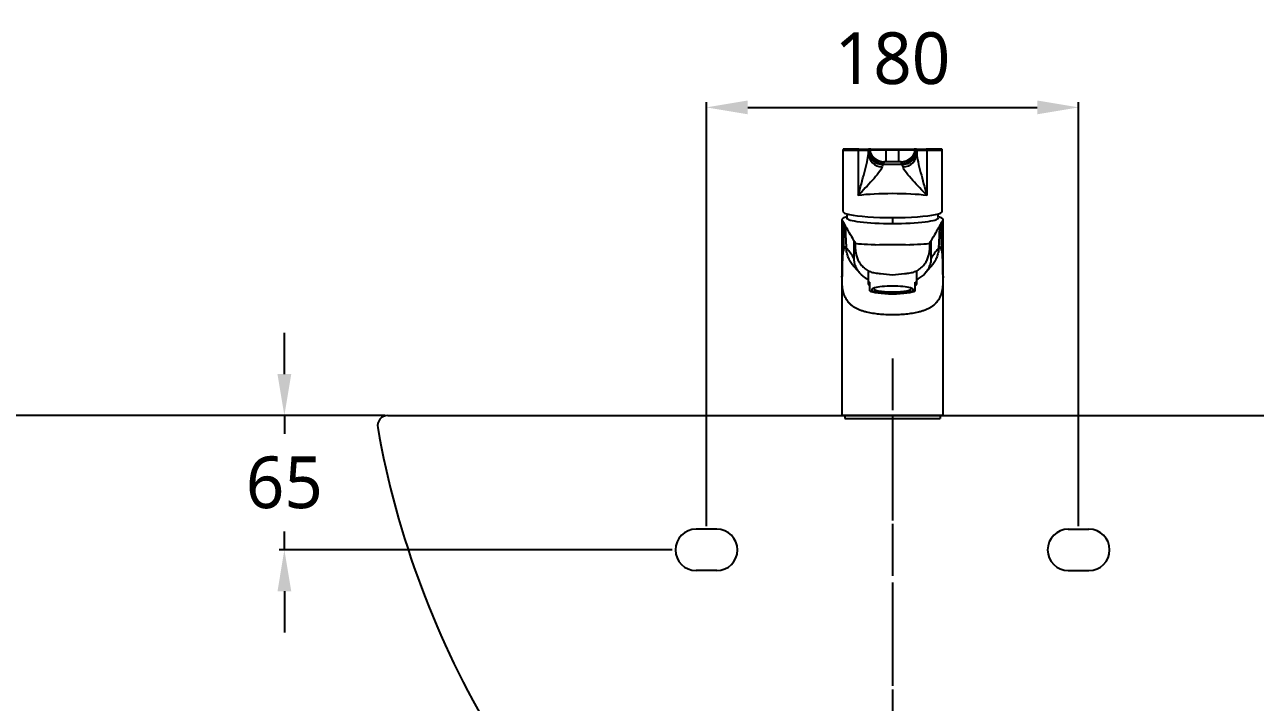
# Model space of a CAD drawing. Extents: x 3549 to 6649, y -51 to 2049.
# Drawn here: x 4104 to 4700, y 696 to 1024 of the extents above; entities that cross this region are included whole.
import ezdxf

# ---------------------------------------------------------------- set-up
doc = ezdxf.new("R2010")
doc.units = 0
doc.header["$LTSCALE"] = 20
doc.header["$MEASUREMENT"] = 0
doc.linetypes.add('CENTER', pattern=[2, 1.25, -0.25, 0.25, -0.25])
doc.linetypes.add('HIDDEN', pattern=[0.375, 0.25, -0.125])
doc.layers.get('0').update_dxf_attribs({"linetype": 'CONTINUOUS'})
doc.layers.get('DEFPOINTS').update_dxf_attribs({"linetype": 'CONTINUOUS'})
for name, color, linetype in [('1', 7, 'CONTINUOUS'), ('5', 5, 'CONTINUOUS'), ('7', 7, 'CONTINUOUS'), ('CENTER', 2, 'CENTER')]:
    doc.layers.add(name, color=color, linetype=linetype)
doc.styles.get("Standard").update_dxf_attribs({"font": ''})
doc.styles.get('Standard').set_extended_font_data('NanumGothic')
doc.dimstyles.get("Standard").update_dxf_attribs({"dimtxt": 20, "dimasz": 20, "dimexe": 2.5, "dimexo": 1.5, "dimgap": 10, "dimtad": 1, "dimdec": 0, "dimzin": 0, "dimdsep": 46, "dimtxsty": 'Standard', "dimcen": 0, "dimclrd": 3, "dimclre": 3, "dimclrt": 2, "dimadec": 0, "dimazin": 0, "dimtfac": 1, "dimtdec": 0, "dimtmove": 0, "dimatfit": 3, "dimfxl": 1, "dimtolj": 1, "dimtzin": 0, "dimarcsym": 0})
doc.dimstyles.new('Standard$0', dxfattribs={"dimtxt": 0.18, "dimasz": 0.18, "dimexe": 0.18, "dimexo": 0.0625, "dimgap": 0.09, "dimtad": 0, "dimtih": 1, "dimtoh": 1, "dimdec": 4, "dimzin": 0, "dimdsep": 46, "dimtxsty": 'Standard', "dimcen": 0.09, "dimadec": 0, "dimazin": 0, "dimtfac": 1, "dimtdec": 4, "dimtofl": 0, "dimtmove": 0, "dimatfit": 3, "dimfxl": 1, "dimtolj": 1, "dimtzin": 0, "dimarcsym": 0})

# ---------------------------------------------------------------- blocks, each defined once
blk = doc.blocks.new('*D23')
at = {"color": 3, "lineweight": -2, "transparency": 16777216}
for p, q in [((4872.16, 834.56), (4933.64, 834.56)), ((4931.14, 814.56), (4931.14, 671.6)), ((4931.14, 528.63), (4931.14, 624.35)), ((4525.65, 508.63), (4933.64, 508.63))]:
    blk.add_line(p, q, dxfattribs=at)
at = {"color": 3, "transparency": 16777216}
for points in [[(4927.8, 814.56), (4934.47, 814.56), (4931.14, 834.56)], [(4927.8, 528.63), (4934.47, 528.63), (4931.14, 508.63)]]:
    blk.add_solid(points, dxfattribs=at)
at = {"layer": 'DEFPOINTS', "color": 0, "transparency": 16777216}
for p in [(4870.66, 834.56), (4931.14, 834.56), (4524.15, 508.63)]:
    blk.add_point(p, dxfattribs=at)
at = {"color": 2, "transparency": 16777216, "insert": (4931.14, 647.97), "char_height": 25, "attachment_point": 5}
blk.add_mtext('\\A1;325', dxfattribs=at)
blk = doc.blocks.new('*D24')
at = {"color": 3, "lineweight": -2, "transparency": 16777216}
for p, q in [((4803.31, 834.56), (4873.16, 834.56)), ((4870.66, 814.56), (4870.66, 725.21)), ((4870.66, 588.63), (4870.66, 677.99)), ((4647.41, 568.63), (4873.16, 568.63))]:
    blk.add_line(p, q, dxfattribs=at)
at = {"color": 3, "transparency": 16777216}
for points in [[(4867.33, 814.56), (4874, 814.56), (4870.66, 834.56)], [(4867.33, 588.63), (4874, 588.63), (4870.66, 568.63)]]:
    blk.add_solid(points, dxfattribs=at)
at = {"layer": 'DEFPOINTS', "color": 0, "transparency": 16777216}
for p in [(4801.81, 834.56), (4645.91, 568.63), (4870.66, 568.63)]:
    blk.add_point(p, dxfattribs=at)
at = {"color": 2, "transparency": 16777216, "insert": (4870.66, 701.6), "char_height": 25, "attachment_point": 5}
blk.add_mtext('\\A1;265', dxfattribs=at)
blk = doc.blocks.new('*D20')
at = {"color": 3, "lineweight": -2, "transparency": 16777216}
for p, q in [((4769.71, 834.56), (4801.81, 834.56)), ((4799.31, 814.56), (4799.31, 760.67)), ((4799.31, 659.56), (4799.31, 713.46)), ((4556.18, 639.56), (4801.81, 639.56))]:
    blk.add_line(p, q, dxfattribs=at)
at = {"color": 3, "transparency": 16777216}
for points in [[(4795.98, 814.56), (4802.65, 814.56), (4799.31, 834.56)], [(4795.98, 659.56), (4802.65, 659.56), (4799.31, 639.56)]]:
    blk.add_solid(points, dxfattribs=at)
at = {"layer": 'DEFPOINTS', "color": 0, "transparency": 16777216}
for p in [(4768.21, 834.56), (4799.31, 834.56), (4554.68, 639.56)]:
    blk.add_point(p, dxfattribs=at)
at = {"color": 2, "transparency": 16777216, "insert": (4799.31, 737.06), "char_height": 25, "attachment_point": 5}
blk.add_mtext('\\A1;195', dxfattribs=at)
blk = doc.blocks.new('*D27')
at = {"color": 3, "lineweight": -2, "transparency": 16777216}
for p, q in [((4278.55, 834.56), (4066.81, 834.56)), ((4069.31, 814.56), (4069.31, 605.55)), ((4069.31, 363.24), (4069.31, 558.33)), ((4522.67, 343.24), (4066.81, 343.24))]:
    blk.add_line(p, q, dxfattribs=at)
at = {"color": 3, "transparency": 16777216}
for points in [[(4065.98, 814.56), (4072.64, 814.56), (4069.31, 834.56)], [(4065.98, 363.24), (4072.64, 363.24), (4069.31, 343.24)]]:
    blk.add_solid(points, dxfattribs=at)
at = {"layer": 'DEFPOINTS', "color": 0, "transparency": 16777216}
for p in [(4280.05, 834.56), (4069.31, 343.24), (4524.17, 343.24)]:
    blk.add_point(p, dxfattribs=at)
at = {"color": 2, "transparency": 16777216, "insert": (4069.31, 581.94), "char_height": 25, "attachment_point": 5}
blk.add_mtext('\\A1;490', dxfattribs=at)
blk = doc.blocks.new('*D33')
at = {"color": 3, "lineweight": -2, "transparency": 16777216}
for p, q in [((4434.13, 781.06), (4434.13, 985.99)), ((4454.13, 983.49), (4594.13, 983.49)), ((4614.13, 781.06), (4614.13, 985.99))]:
    blk.add_line(p, q, dxfattribs=at)
at = {"color": 3, "transparency": 16777216}
for points in [[(4454.13, 986.82), (4454.13, 980.15), (4434.13, 983.49)], [(4594.13, 986.82), (4594.13, 980.15), (4614.13, 983.49)]]:
    blk.add_solid(points, dxfattribs=at)
at = {"layer": 'DEFPOINTS', "color": 0, "transparency": 16777216}
for p in [(4614.13, 983.49), (4434.13, 779.56), (4614.13, 779.56)]:
    blk.add_point(p, dxfattribs=at)
at = {"color": 2, "transparency": 16777216, "insert": (4524.13, 1007.1), "char_height": 25, "attachment_point": 5}
blk.add_mtext('\\A1;180', dxfattribs=at)
blk = doc.blocks.new('*D34')
at = {"color": 3, "lineweight": -2, "transparency": 16777216}
for p, q in [((4230, 854.56), (4230, 874.56)), ((4278.55, 834.56), (4227.5, 834.56)), ((4230, 834.56), (4230, 825.67)), ((4230, 769.56), (4230, 778.46)), ((4417.63, 769.56), (4227.5, 769.56)), ((4230, 749.56), (4230, 729.56))]:
    blk.add_line(p, q, dxfattribs=at)
at = {"color": 3, "transparency": 16777216}
for points in [[(4226.67, 854.56), (4233.34, 854.56), (4230, 834.56)], [(4226.67, 749.56), (4233.34, 749.56), (4230, 769.56)]]:
    blk.add_solid(points, dxfattribs=at)
at = {"layer": 'DEFPOINTS', "color": 0, "transparency": 16777216}
for p in [(4280.05, 834.56), (4230, 769.56), (4419.13, 769.56)]:
    blk.add_point(p, dxfattribs=at)
at = {"color": 2, "transparency": 16777216, "insert": (4230, 802.06), "char_height": 25, "attachment_point": 5}
blk.add_mtext('\\A1;65', dxfattribs=at)

msp = doc.modelspace()

# ---------------------------------------------------------------- linework, layer by layer
msp.add_line((4280.05, 834.56), (4768.21, 834.56))
at = {"ltscale": 0.5}
for p, q in [((4548.63, 834.56), (4499.63, 834.56)), ((4501.06, 834.56), (4501.06, 833.09)), ((4547.2, 834.56), (4501.06, 834.56)), ((4547.2, 834.56), (4547.2, 833.09))]:
    msp.add_line(p, q, dxfattribs=at)
at = {"color": 7, "linetype": 'HIDDEN'}
msp.add_line((4506.64, 834.56), (4506.64, 834.56), dxfattribs=at)
for centre, radius, start, end in [((4280.05, 829.56), 5, 90, 190.01761), ((4703.99, 904.45), 435.5, 190.01761, 211.11563)]:
    msp.add_arc(centre, radius, start, end)
at = {"layer": '1', "color": 7, "linetype": 'Continuous'}
for p, q in [((4500.13, 962.87), (4500.13, 933.15)), ((4507.51, 962.83), (4507.51, 940.92)), ((4512.43, 962.87), (4512.43, 961.19)), ((4512.53, 962.87), (4512.43, 962.87)), ((4512.51, 962.82), (4512.53, 962.87)), ((4512.93, 963.37), (4513.03, 963.37)), ((4521.04, 963.37), (4521.04, 962.77)), ((4521.04, 963.37), (4527.22, 963.37)), ((4521.04, 957.24), (4521.04, 962.77)), ((4527.22, 962.77), (4521.04, 962.77)), ((4527.22, 963.37), (4527.22, 962.77)), ((4527.22, 957.24), (4527.22, 962.77)), ((4535.22, 963.37), (4535.33, 963.37)), ((4535.72, 962.87), (4535.74, 962.82)), ((4535.83, 962.87), (4535.72, 962.87)), ((4535.83, 962.87), (4535.83, 961.19)), ((4540.75, 962.83), (4540.75, 940.92)), ((4548.13, 933.15), (4548.13, 962.87)), ((4519.72, 956.38), (4519.51, 955.83)), ((4527.22, 957.24), (4521.04, 957.24)), ((4528.74, 955.83), (4528.53, 956.38)), ((4524.13, 930.23), (4524.13, 927.36)), ((4512.38, 904.51), (4512.38, 898.27)), ((4513.18, 894.87), (4513.18, 899.01)), ((4535.08, 894.87), (4535.08, 899.01)), ((4535.88, 898.27), (4535.88, 904.51)), ((4515.13, 896.08), (4515.13, 895.82)), ((4533.13, 895.82), (4533.13, 896.08)), ((4501.06, 833.09), (4547.2, 833.09))]:
    msp.add_line(p, q, dxfattribs=at)
at = {"layer": '1', "color": 1, "linetype": 'CENTER', "lineweight": -3}
msp.add_line((4524.13, 862.1), (4524.13, 620.78), dxfattribs=at)
at = {"layer": '1', "color": 7, "linetype": 'Continuous'}
for start, end in [(171.37829, 176.26819), (3.73181, 8.62171)]:
    msp.add_arc((4524.13, 928.64), 22.2, start, end, dxfattribs=at)
for centre, major_axis, ratio, start_param, end_param in [((4524.13, 963.37), (-23.5, 0), 0.000022, 5.477402, 7.374729), ((4524.13, 962.87), (-24, 0), 0.002517, 6.283167, 7.088969), ((4507.85, 962.87), (0, -0.5), 0.695239, 3.141562, 4.800401), ((4496.43, 962.87), (-16, 0), 0.003831, 2.335809, 3.130132), ((4496.43, 963.37), (-16.5, 0), 0.000022, 2.335809, 3.130132), ((4512.93, 962.87), (0.001, -0.5), 0.999935, 3.139694, 4.711835), ((4519.42, 961.2), (7, -0.19), 0.930294, 3.172608, 4.68701), ((4519.51, 962.83), (6.54, -2.49), 0.999493, 3.506988, 5.07605), ((4513.03, 962.87), (0.001, -0.5), 0.999935, 3.139694, 4.711835), ((4519.53, 962.87), (-7.43, 0.17), 0.062803, 0.343078, 0.420223), ((4513.24, 962.87), (0.001, -0.5), 0.999907, 3.14003, 4.789267), ((4519.72, 963.38), (6.54, -2.49), 0.999493, 3.584134, 5.07605), ((4519.53, 963.37), (-6.96, 0), 0.00065, 5.840394, 5.91754), ((4513.63, 962.87), (0.001, -0.5), 0.999901, 3.140073, 4.916903), ((4519.99, 964.2), (6.77, -1.78), 0.999527, 3.604908, 4.96927), ((4528.27, 964.2), (-6.77, -1.78), 0.999527, 1.313915, 2.678277), ((4528.53, 963.38), (-6.54, -2.49), 0.999493, 1.207135, 2.699051), ((4528.74, 962.83), (-6.54, -2.49), 0.999493, 1.207135, 2.776197), ((4528.83, 961.2), (-7, -0.19), 0.930294, 1.596175, 3.110577), ((4534.63, 962.87), (0.001, 0.5), 0.999901, 4.507873, 6.284703), ((4524.13, 963.37), (-23.5, 0), 0.000022, 2.038834, 3.947376), ((4535.01, 962.87), (0.001, 0.5), 0.999907, 4.63551, 6.284747), ((4528.73, 963.37), (-6.96, 0), 0.00065, 3.507238, 3.584383), ((4535.22, 962.87), (0.001, 0.5), 0.999935, 4.712943, 6.285084), ((4535.33, 962.87), (0.001, 0.5), 0.999935, 4.712943, 6.285084), ((4551.83, 963.37), (-16.5, 0), 0.000022, 0.011461, 0.805783), ((4528.73, 962.87), (-7.43, -0.17), 0.062803, 2.721369, 2.798515), ((4551.83, 962.87), (-16, 0), 0.003831, 0.011461, 0.805783), ((4540.4, 962.87), (0, -0.5), 0.695239, 1.482784, 3.141623), ((4524.13, 962.87), (-24, 0), 0.002517, 2.335809, 3.141611), ((4524.13, 954.64), (-40, 0), 0.030099, 4.596742, 4.828036), ((4524.13, 938.64), (-24, 0), 0.131412, 3.947376, 5.477402), ((4524.13, 933.15), (-24, 0), 0.121869, 0, 3.141593), ((4524.13, 930.06), (-22.15, 0), 0.121869, 6.275282, 7.853982), ((4524.13, 930.06), (22.15, 0), 0.121869, 4.712389, 6.291088), ((4524.13, 898.27), (-11.75, 0), 0.173648, 5.912046, 6.654324), ((4524.13, 898.27), (-11.75, 0), 0.173648, 2.770454, 3.512732), ((4524.13, 895.32), (-11.25, 0), 0.173648, 0.231456, 1.570796), ((4524.13, 895.32), (-10, 0), 0.173648, 4.712389, 7.853982), ((4524.13, 895.82), (-9, 0), 0.173648, 6.076086, 7.853982), ((4524.13, 895.32), (10, 0), 0.173648, 4.712389, 7.853982), ((4524.13, 895.82), (9, 0), 0.173648, 4.712389, 6.490285), ((4524.13, 895.32), (11.25, 0), 0.173648, 4.712389, 6.051729)]:
    msp.add_ellipse(centre, major_axis=major_axis, ratio=ratio, start_param=start_param, end_param=end_param, dxfattribs=at)
for points, knots in [([(4500.48, 963.35), (4500.45, 963.34), (4500.39, 963.31), (4500.28, 963.24), (4500.18, 963.1), (4500.13, 962.96), (4500.13, 962.88), (4500.14, 962.86)], [0, 0, 0, 0, 0.124593, 0.330708, 0.627587, 0.907043, 1, 1, 1, 1]), ([(4507.51, 940.92), (4508.61, 944.71), (4509.63, 948.53), (4511.01, 953.82), (4511.44, 955.53), (4512.14, 958.67), (4512.41, 960.08), (4512.43, 961.19)], [0, 0, 0, 0, 0.5, 0.5, 0.75, 0.75, 1, 1, 1, 1]), ([(4513.14, 962.77), (4513.07, 962.78), (4513, 962.79), (4512.87, 962.81), (4512.81, 962.82), (4512.75, 962.83)], [0, 0, 0, 0, 0.528779, 0.528779, 1, 1, 1, 1]), ([(4521.04, 962.77), (4518.96, 962.77), (4516.93, 962.77), (4514.03, 962.77), (4513.17, 962.77), (4513.14, 962.77)], [0, 0, 0, 0, 0.5, 0.5, 1, 1, 1, 1]), ([(4513.24, 963.37), (4513.3, 963.37), (4513.36, 963.37), (4513.49, 963.37), (4513.56, 963.37), (4513.63, 963.37)], [0, 0, 0, 0, 0.471221, 0.471221, 1, 1, 1, 1]), ([(4513.63, 963.37), (4513.65, 963.37), (4514.46, 963.37), (4517.18, 963.37), (4519.09, 963.37), (4521.04, 963.37)], [0, 0, 0, 0, 0.5, 0.5, 1, 1, 1, 1]), ([(4527.22, 963.37), (4529.17, 963.37), (4531.07, 963.37), (4533.79, 963.37), (4534.6, 963.37), (4534.63, 963.37)], [0, 0, 0, 0, 0.5, 0.5, 1, 1, 1, 1]), ([(4535.12, 962.77), (4535.09, 962.77), (4534.23, 962.77), (4531.33, 962.77), (4529.29, 962.77), (4527.22, 962.77)], [0, 0, 0, 0, 0.5, 0.5, 1, 1, 1, 1]), ([(4534.63, 963.37), (4534.69, 963.37), (4534.75, 963.37), (4534.88, 963.37), (4534.95, 963.37), (4535.01, 963.37)], [0, 0, 0, 0, 0.471221, 0.471221, 1, 1, 1, 1]), ([(4535.51, 962.83), (4535.44, 962.82), (4535.38, 962.81), (4535.25, 962.79), (4535.18, 962.78), (4535.12, 962.77)], [0, 0, 0, 0, 0.528779, 0.528779, 1, 1, 1, 1]), ([(4535.83, 961.19), (4535.85, 960.08), (4536.12, 958.67), (4536.81, 955.53), (4537.25, 953.82), (4538.62, 948.53), (4539.65, 944.71), (4540.75, 940.92)], [0, 0, 0, 0, 0.25, 0.25, 0.5, 0.5, 1, 1, 1, 1]), ([(4548.12, 962.87), (4548.12, 962.9), (4548.12, 962.99), (4548.07, 963.12), (4547.99, 963.23), (4547.9, 963.3), (4547.82, 963.33), (4547.78, 963.35), (4547.76, 963.35)], [0, 0, 0, 0, 0.153365, 0.406483, 0.611954, 0.785582, 0.930364, 1, 1, 1, 1]), ([(4519.07, 954.7), (4518.88, 953.94), (4518.23, 952.91), (4516.5, 950.64), (4515.45, 949.44), (4512.15, 945.8), (4509.72, 943.34), (4507.51, 940.92)], [0, 0, 0, 0, 0.25, 0.25, 0.5, 0.5, 1, 1, 1, 1]), ([(4519.99, 957.21), (4519.95, 957.07), (4519.91, 956.93), (4519.82, 956.65), (4519.77, 956.52), (4519.72, 956.38)], [0, 0, 0, 0, 0.507283, 0.507283, 1, 1, 1, 1]), ([(4521.04, 957.24), (4521.02, 957.24), (4521.01, 957.24), (4520.88, 957.24), (4520.77, 957.24), (4520.56, 957.23), (4520.46, 957.23), (4520.29, 957.23), (4520.21, 957.23), (4520.09, 957.22), (4520.04, 957.22), (4520, 957.21), (4519.99, 957.21), (4519.99, 957.21)], [0, 0, 0, 0, 0.026091, 0.026091, 0.225145, 0.225145, 0.424804, 0.424804, 0.632121, 0.632121, 0.850642, 0.850642, 1, 1, 1, 1]), ([(4528.27, 957.21), (4528.27, 957.21), (4528.25, 957.21), (4528.17, 957.22), (4528.1, 957.22), (4527.94, 957.23), (4527.85, 957.23), (4527.64, 957.24), (4527.52, 957.24), (4527.34, 957.24), (4527.28, 957.24), (4527.22, 957.24)], [0, 0, 0, 0, 0.216994, 0.216994, 0.450628, 0.450628, 0.677029, 0.677029, 0.891233, 0.891233, 1, 1, 1, 1]), ([(4528.53, 956.38), (4528.48, 956.52), (4528.43, 956.66), (4528.34, 956.94), (4528.3, 957.07), (4528.27, 957.21)], [0, 0, 0, 0, 0.507283, 0.507283, 1, 1, 1, 1]), ([(4540.75, 940.92), (4538.53, 943.34), (4536.11, 945.8), (4532.8, 949.44), (4531.76, 950.64), (4530.03, 952.91), (4529.38, 953.94), (4529.19, 954.7)], [0, 0, 0, 0, 0.5, 0.5, 0.75, 0.75, 1, 1, 1, 1])]:
    msp.add_open_spline(points, degree=3, knots=knots, dxfattribs=at)
for points in [[(4512.43, 961.19), (4512.45, 962.19), (4512.48, 962.74), (4512.51, 962.82)], [(4535.74, 962.82), (4535.77, 962.74), (4535.8, 962.19), (4535.83, 961.19)], [(4519.51, 955.83), (4519.39, 955.77), (4519.24, 955.39), (4519.07, 954.7)], [(4529.19, 954.7), (4529.02, 955.39), (4528.87, 955.77), (4528.74, 955.83)]]:
    msp.add_open_spline(points, degree=3, dxfattribs=at)
at = {"layer": '5', "color": 7, "linetype": 'Continuous'}
for p, q in [((4499.64, 928.04), (4499.64, 901.89)), ((4548.62, 901.89), (4548.62, 928.04)), ((4499.63, 899.42), (4499.63, 834.56)), ((4548.63, 834.56), (4548.63, 899.42))]:
    msp.add_line(p, q, dxfattribs=at)
for centre, major_axis, ratio, start_param, end_param in [((4524.13, 593.04), (-275.14, 605.09), 0.19969, 5.188366, 5.202485), ((4524.13, 593.04), (-275.14, -605.09), 0.199691, 4.222292, 4.236411), ((4530.06, 486.56), (-308.86, 729.11), 0.215241, 5.251623, 5.252138), ((4524.37, 597.37), (-273.6, -599.9), 0.198909, 4.241, 4.241598)]:
    msp.add_ellipse(centre, major_axis=major_axis, ratio=ratio, start_param=start_param, end_param=end_param, dxfattribs=at)
for points, knots in [([(4502.04, 930.61), (4502.02, 930.6), (4501.28, 930.36), (4500.16, 929.88), (4499.59, 929.34), (4499.63, 929.01), (4499.72, 928.87), (4499.8, 928.78), (4499.96, 928.57), (4500.08, 928.39), (4500.16, 928.26)], [0, 0, 0, 0, 0.00964, 0.277538, 0.544008, 0.678609, 0.71237, 0.746136, 0.813663, 1, 1, 1, 1]), ([(4548.09, 928.26), (4548.18, 928.39), (4548.3, 928.57), (4548.45, 928.78), (4548.53, 928.87), (4548.63, 929.01), (4548.66, 929.34), (4548.1, 929.88), (4546.97, 930.36), (4546.24, 930.6), (4546.22, 930.61)], [0, 0, 0, 0, 0.186337, 0.253864, 0.28763, 0.321391, 0.455992, 0.722462, 0.99036, 1, 1, 1, 1]), ([(4499.67, 928.2), (4499.65, 928.15), (4499.64, 928.09), (4499.64, 927.95), (4499.66, 927.88), (4499.72, 927.8), (4499.73, 927.79), (4499.74, 927.77), (4499.75, 927.79), (4499.77, 927.52), (4499.78, 927.13), (4499.82, 926.05), (4499.85, 925.27), (4499.88, 924.51)], [0, 0, 0, 0, 0.26691, 0.26691, 0.633455, 0.633455, 0.679273, 0.679273, 0.725091, 0.725091, 0.816728, 0.816728, 1, 1, 1, 1]), ([(4499.88, 924.51), (4499.91, 923.96), (4499.92, 923.39), (4499.93, 922.27), (4499.94, 921.71), (4499.94, 920.05), (4499.91, 918.99), (4499.88, 917.92)], [0, 0, 0, 0, 0.25, 0.25, 0.5, 0.5, 1, 1, 1, 1]), ([(4500.35, 914.14), (4500.39, 914.63), (4500.43, 915.19), (4500.5, 916.35), (4500.53, 916.97), (4500.59, 918.8), (4500.6, 920.02), (4500.57, 922.47), (4500.53, 923.71), (4500.39, 926.07), (4500.29, 927.19), (4500.16, 928.26)], [0, 0, 0, 0, 0.125, 0.125, 0.25, 0.25, 0.5, 0.5, 0.75, 0.75, 1, 1, 1, 1]), ([(4500.16, 928.26), (4500.2, 928.2), (4500.36, 927.95), (4500.55, 927.6), (4500.75, 927.21), (4500.95, 926.82), (4501.12, 926.53), (4501.22, 926.34)], [0, 0, 0, 0, 0.093675, 0.395779, 0.546834, 0.69789, 1, 1, 1, 1]), ([(4547.03, 926.34), (4547.14, 926.53), (4547.3, 926.82), (4547.5, 927.21), (4547.71, 927.6), (4547.9, 927.95), (4548.05, 928.2), (4548.09, 928.26)], [0, 0, 0, 0, 0.30211, 0.453166, 0.604221, 0.906325, 1, 1, 1, 1]), ([(4548.09, 928.26), (4547.97, 927.19), (4547.87, 926.07), (4547.73, 923.71), (4547.68, 922.47), (4547.65, 920.02), (4547.66, 918.8), (4547.73, 916.97), (4547.76, 916.35), (4547.83, 915.19), (4547.87, 914.63), (4547.91, 914.14)], [0, 0, 0, 0, 0.25, 0.25, 0.5, 0.5, 0.75, 0.75, 0.875, 0.875, 1, 1, 1, 1]), ([(4548.37, 917.92), (4548.35, 918.99), (4548.32, 920.05), (4548.32, 921.71), (4548.32, 922.27), (4548.34, 923.39), (4548.35, 923.96), (4548.37, 924.51)], [0, 0, 0, 0, 0.5, 0.5, 0.75, 0.75, 1, 1, 1, 1]), ([(4548.37, 924.51), (4548.41, 925.27), (4548.43, 926.05), (4548.48, 927.13), (4548.49, 927.52), (4548.51, 927.79), (4548.52, 927.77), (4548.53, 927.79), (4548.54, 927.8), (4548.59, 927.88), (4548.62, 927.95), (4548.62, 928.09), (4548.61, 928.15), (4548.58, 928.2)], [0, 0, 0, 0, 0.183306, 0.183306, 0.274959, 0.274959, 0.320786, 0.320786, 0.366613, 0.366613, 0.733225, 0.733225, 1, 1, 1, 1]), ([(4499.88, 917.92), (4499.85, 916.27), (4499.82, 914.6), (4499.8, 911.24), (4499.79, 909.54), (4499.77, 906.17), (4499.76, 904.47), (4499.72, 902.45), (4499.71, 902.04), (4499.69, 901.57), (4499.68, 901.44), (4499.66, 901.4), (4499.65, 901.46), (4499.64, 901.65), (4499.64, 901.76), (4499.64, 901.88)], [0, 0, 0, 0, 0.276133, 0.276133, 0.552265, 0.552265, 0.828398, 0.828398, 0.897431, 0.897431, 0.931947, 0.931947, 0.966464, 0.966464, 1, 1, 1, 1]), ([(4505.46, 919.13), (4505.46, 918.4), (4505.45, 916.91), (4505.46, 915.06), (4505.46, 913.61), (4505.47, 912.55), (4505.48, 911.69), (4505.48, 911.1), (4505.49, 910.82), (4505.49, 910.71), (4505.49, 910.67)], [0, 0, 0, 0, 0.254674, 0.509348, 0.636685, 0.764022, 0.891359, 0.955028, 0.986862, 1, 1, 1, 1]), ([(4515.76, 917.11), (4513.17, 917.08), (4510.8, 917.14), (4507.33, 917.44), (4506.31, 917.68), (4506.13, 917.98)], [0, 0, 0, 0, 0.5, 0.5, 1, 1, 1, 1]), ([(4542.13, 917.98), (4541.95, 917.68), (4540.92, 917.44), (4537.46, 917.14), (4535.08, 917.08), (4532.5, 917.11)], [0, 0, 0, 0, 0.5, 0.5, 1, 1, 1, 1]), ([(4542.77, 910.67), (4542.77, 910.71), (4542.77, 910.82), (4542.77, 911.1), (4542.78, 911.69), (4542.79, 912.55), (4542.79, 913.61), (4542.8, 915.06), (4542.8, 916.91), (4542.8, 918.4), (4542.8, 919.13)], [0, 0, 0, 0, 0.013138, 0.044972, 0.108641, 0.235978, 0.363315, 0.490652, 0.745326, 1, 1, 1, 1]), ([(4548.62, 901.87), (4548.62, 901.75), (4548.62, 901.65), (4548.61, 901.46), (4548.6, 901.4), (4548.58, 901.44), (4548.57, 901.57), (4548.54, 902.04), (4548.53, 902.45), (4548.49, 904.47), (4548.48, 906.17), (4548.46, 909.54), (4548.46, 911.24), (4548.43, 914.6), (4548.41, 916.27), (4548.37, 917.92)], [0, 0, 0, 0, 0.03307, 0.03307, 0.067603, 0.067603, 0.102136, 0.102136, 0.171203, 0.171203, 0.447468, 0.447468, 0.723734, 0.723734, 1, 1, 1, 1]), ([(4499.64, 901.44), (4499.64, 901.34), (4499.64, 901.24), (4499.65, 900.99), (4499.67, 900.96), (4499.71, 901.38), (4499.73, 901.73), (4499.78, 902.77), (4499.8, 903.52), (4499.86, 905.02), (4499.89, 905.77), (4499.97, 908), (4500.02, 909.48), (4500.12, 911.5), (4500.16, 912.15), (4500.24, 913.26), (4500.29, 913.72), (4500.35, 914.14)], [0, 0, 0, 0, 0.033629, 0.033629, 0.102655, 0.102655, 0.171682, 0.171682, 0.309735, 0.309735, 0.447788, 0.447788, 0.723894, 0.723894, 0.861947, 0.861947, 1, 1, 1, 1]), ([(4501.71, 915.65), (4501.69, 915.67), (4501.66, 915.7), (4501.61, 915.75), (4501.56, 915.8), (4501.5, 915.84), (4501.44, 915.88), (4501.38, 915.91), (4501.31, 915.92), (4501.25, 915.93), (4501.21, 915.92), (4501.16, 915.91), (4501.1, 915.89), (4501.01, 915.83), (4500.9, 915.72), (4500.81, 915.58), (4500.74, 915.45), (4500.67, 915.3), (4500.59, 915.09), (4500.49, 914.77), (4500.41, 914.45), (4500.36, 914.22), (4500.35, 914.14)], [0, 0, 0, 0, 0.060401, 0.120802, 0.181203, 0.241604, 0.302005, 0.362406, 0.422807, 0.453008, 0.483208, 0.513409, 0.543609, 0.60401, 0.664411, 0.724813, 0.755013, 0.785214, 0.845615, 0.906016, 0.966417, 1, 1, 1, 1]), ([(4505.77, 906.21), (4505.74, 906.23), (4505.46, 906.54), (4504.93, 907.15), (4504.26, 908.07), (4503.65, 909.04), (4503.12, 910.05), (4502.67, 911.1), (4502.3, 912.19), (4502.01, 913.31), (4501.8, 914.47), (4501.73, 915.25), (4501.71, 915.65)], [0, 0, 0, 0, 0.010255, 0.120227, 0.230198, 0.34017, 0.450142, 0.560113, 0.670085, 0.780057, 0.890028, 1, 1, 1, 1]), ([(4505.49, 910.67), (4505.38, 910.83), (4505.26, 910.98), (4504.54, 911.99), (4503.93, 912.82), (4502.78, 914.33), (4502.24, 915.01), (4501.71, 915.65)], [0, 0, 0, 0, 0.086716, 0.086716, 0.566384, 0.566384, 1, 1, 1, 1]), ([(4506.09, 915.35), (4506.13, 914.8), (4506.21, 913.74), (4506.57, 912.04), (4507.17, 910.25), (4508.14, 908.38), (4509.51, 906.59), (4511.25, 905.1), (4513.29, 903.97), (4514.79, 903.65), (4515.54, 903.48)], [0, 0, 0, 0, 0.106284, 0.203491, 0.325123, 0.455595, 0.589498, 0.729867, 0.863728, 1, 1, 1, 1]), ([(4532.71, 903.48), (4533.47, 903.65), (4534.96, 903.97), (4537, 905.1), (4538.74, 906.59), (4540.11, 908.38), (4541.09, 910.25), (4541.69, 912.04), (4542.05, 913.74), (4542.13, 914.8), (4542.17, 915.35)], [0, 0, 0, 0, 0.136272, 0.270133, 0.410502, 0.544405, 0.674877, 0.796509, 0.893716, 1, 1, 1, 1]), ([(4546.55, 915.65), (4546.53, 915.25), (4546.45, 914.47), (4546.25, 913.31), (4545.96, 912.19), (4545.59, 911.1), (4545.13, 910.05), (4544.6, 909.04), (4544, 908.07), (4543.32, 907.15), (4542.8, 906.54), (4542.51, 906.23), (4542.49, 906.21)], [0, 0, 0, 0, 0.109972, 0.219943, 0.329915, 0.439887, 0.549858, 0.65983, 0.769802, 0.879773, 0.989745, 1, 1, 1, 1]), ([(4546.55, 915.65), (4546.02, 915.01), (4545.48, 914.33), (4544.33, 912.82), (4543.72, 911.99), (4542.99, 910.98), (4542.88, 910.83), (4542.77, 910.67)], [0, 0, 0, 0, 0.433616, 0.433616, 0.913284, 0.913284, 1, 1, 1, 1]), ([(4547.91, 914.14), (4547.89, 914.22), (4547.84, 914.45), (4547.76, 914.77), (4547.67, 915.09), (4547.58, 915.3), (4547.51, 915.45), (4547.44, 915.58), (4547.35, 915.72), (4547.25, 915.83), (4547.16, 915.89), (4547.1, 915.91), (4547.05, 915.92), (4547, 915.93), (4546.95, 915.92), (4546.88, 915.91), (4546.81, 915.88), (4546.75, 915.84), (4546.7, 915.8), (4546.65, 915.75), (4546.6, 915.7), (4546.57, 915.67), (4546.55, 915.65)], [0, 0, 0, 0, 0.033583, 0.093984, 0.154385, 0.214786, 0.244987, 0.275187, 0.335589, 0.39599, 0.456391, 0.486591, 0.516792, 0.546992, 0.577193, 0.637594, 0.697995, 0.758396, 0.818797, 0.879198, 0.939599, 1, 1, 1, 1]), ([(4547.91, 914.14), (4547.96, 913.72), (4548.01, 913.26), (4548.1, 912.15), (4548.14, 911.5), (4548.23, 909.48), (4548.28, 908), (4548.37, 905.77), (4548.4, 905.02), (4548.45, 903.52), (4548.48, 902.77), (4548.53, 901.73), (4548.55, 901.38), (4548.59, 900.96), (4548.61, 900.99), (4548.62, 901.24), (4548.62, 901.34), (4548.62, 901.45)], [0, 0, 0, 0, 0.13799, 0.13799, 0.275979, 0.275979, 0.551959, 0.551959, 0.689948, 0.689948, 0.827938, 0.827938, 0.896933, 0.896933, 0.965928, 0.965928, 1, 1, 1, 1]), ([(4508.79, 902.82), (4508.31, 903.29), (4507.5, 904.28), (4506.44, 906.11), (4505.66, 908.24), (4505.55, 909.87), (4505.49, 910.67)], [0, 0, 0, 0, 0.230606, 0.436996, 0.72511, 1, 1, 1, 1]), ([(4542.77, 910.67), (4542.71, 909.87), (4542.59, 908.24), (4541.82, 906.11), (4540.73, 904.24), (4539.87, 903.21), (4539.36, 902.7), (4539.35, 902.69)], [0, 0, 0, 0, 0.269581, 0.552132, 0.754536, 0.996266, 1, 1, 1, 1]), ([(4499.63, 899.4), (4499.63, 899.07), (4499.64, 898.23), (4499.73, 896.93), (4499.92, 895.52), (4500.21, 894.17), (4500.61, 892.89), (4501.13, 891.68), (4501.78, 890.56), (4502.56, 889.51), (4503.47, 888.55), (4504.5, 887.68), (4505.67, 886.9), (4506.96, 886.21), (4508.37, 885.61), (4509.88, 885.09), (4510.95, 884.79), (4511.5, 884.66)], [0, 0, 0, 0, 0.04489, 0.113112, 0.181334, 0.249557, 0.317779, 0.386001, 0.454223, 0.522445, 0.590667, 0.658889, 0.727111, 0.795334, 0.863556, 0.931778, 1, 1, 1, 1]), ([(4508.27, 903.37), (4508.39, 903.24), (4508.66, 902.94), (4509.22, 902.39), (4509.96, 901.75), (4510.95, 901.07), (4511.8, 900.59), (4512.33, 900.36), (4512.42, 900.32)], [0, 0, 0, 0, 0.129188, 0.285112, 0.471145, 0.690724, 0.94843, 1, 1, 1, 1]), ([(4515.54, 903.48), (4516.02, 903.42), (4516.91, 903.29), (4517.8, 903.19), (4518.21, 903.15), (4518.23, 903.15), (4518.26, 903.14), (4518.28, 903.14), (4520.23, 902.93), (4522.18, 902.72), (4524.13, 902.52)], [0, 0, 0, 0, 0.542099, 1, 1, 1, 1.026701, 1.026701, 1.026701, 3.213782, 3.213782, 3.213782, 3.213782]), ([(4524.13, 902.52), (4526.08, 902.72), (4528.03, 902.93), (4529.97, 903.14), (4530, 903.14), (4530.02, 903.15), (4530.05, 903.15), (4530.45, 903.19), (4531.35, 903.29), (4532.23, 903.42), (4532.71, 903.48)], [-2.212541, -2.212541, -2.212541, -2.212541, -0.026598, -0.026598, -0.026598, 0, 0, 0, 0.458114, 1, 1, 1, 1]), ([(4535.85, 900.31), (4536.06, 900.41), (4537.01, 900.87), (4538.5, 901.84), (4539.54, 902.85), (4539.98, 903.37)], [0, 0, 0, 0, 0.128318, 0.584152, 1, 1, 1, 1]), ([(4536.75, 884.66), (4537.3, 884.79), (4538.38, 885.09), (4539.89, 885.61), (4541.3, 886.21), (4542.59, 886.9), (4543.75, 887.68), (4544.79, 888.55), (4545.7, 889.51), (4546.48, 890.56), (4547.12, 891.68), (4547.65, 892.89), (4548.05, 894.17), (4548.34, 895.52), (4548.53, 896.93), (4548.62, 898.26), (4548.63, 899.12), (4548.63, 899.48)], [0, 0, 0, 0, 0.067969, 0.135939, 0.203908, 0.271878, 0.339847, 0.407816, 0.475786, 0.543755, 0.611725, 0.679694, 0.747664, 0.815633, 0.883602, 0.951572, 1, 1, 1, 1])]:
    msp.add_open_spline(points, degree=3, knots=knots, dxfattribs=at)
for points, degree in [([(4499.62, 929.12), (4499.61, 928.04)], 1), ([(4548.63, 928.04), (4548.6, 928.58), (4548.65, 929.12)], 2), ([(4499.88, 924.51), (4500.07, 925.76), (4500.17, 927.02), (4500.16, 928.26)], 3), ([(4501.22, 926.34), (4501.43, 920.77), (4501.71, 915.65)], 2), ([(4546.55, 915.65), (4546.82, 920.77), (4547.03, 926.34)], 2), ([(4548.09, 928.26), (4548.09, 927.02), (4548.18, 925.76), (4548.37, 924.51)], 3), ([(4500.35, 914.14), (4500.32, 915.39), (4500.16, 916.66), (4499.88, 917.92)], 3), ([(4505.46, 919.13), (4505.62, 918.85), (4505.79, 918.57), (4505.95, 918.29)], 3), ([(4505.95, 918.29), (4506.02, 916.84), (4506.09, 915.35)], 2), ([(4506.13, 917.98), (4506.12, 917.09), (4506.11, 916.21), (4506.09, 915.35)], 3), ([(4515.76, 917.11), (4521.31, 917.18), (4526.94, 917.18), (4532.5, 917.11)], 3), ([(4542.17, 915.35), (4542.15, 916.21), (4542.14, 917.09), (4542.13, 917.98)], 3), ([(4542.17, 915.35), (4542.23, 916.84), (4542.31, 918.29)], 2), ([(4542.31, 918.29), (4542.47, 918.57), (4542.63, 918.85), (4542.8, 919.13)], 3), ([(4548.37, 917.92), (4548.1, 916.66), (4547.94, 915.39), (4547.91, 914.14)], 3), ([(4505.76, 906.2), (4507.08, 904.78), (4508.28, 903.36)], 2), ([(4539.97, 903.36), (4541.18, 904.78), (4542.49, 906.2)], 2), ([(4499.63, 901.89), (4499.64, 901.68), (4499.63, 901.48)], 2), ([(4499.64, 901.31), (4499.63, 899.46)], 1), ([(4499.63, 899.49), (4499.63, 899.46), (4499.63, 899.43), (4499.63, 899.4)], 3), ([(4499.64, 901.66), (4499.64, 901.61), (4499.64, 901.57), (4499.64, 901.52)], 3), ([(4548.63, 901.48), (4548.61, 901.68), (4548.62, 901.89)], 2), ([(4548.63, 899.46), (4548.62, 901.22)], 1), ([(4511.5, 884.66), (4512.44, 884.43), (4514.41, 884.04), (4517.54, 883.64), (4520.8, 883.41), (4523.02, 883.36), (4524.13, 883.36)], 3), ([(4524.13, 883.36), (4525.24, 883.36), (4527.45, 883.41), (4530.72, 883.64), (4533.85, 884.04), (4535.81, 884.43), (4536.75, 884.66)], 3)]:
    msp.add_open_spline(points, degree=degree, dxfattribs=at)
at = {"layer": '7'}
for p, q in [((4439.13, 779.56), (4429.13, 779.56)), ((4609.13, 779.56), (4619.13, 779.56)), ((4439.13, 759.56), (4429.13, 759.56)), ((4609.13, 759.56), (4619.13, 759.56))]:
    msp.add_line(p, q, dxfattribs=at)
for centre, start, end in [((4429.13, 769.56), 90, 270), ((4439.13, 769.56), 270, 90), ((4609.13, 769.56), 90, 270), ((4619.13, 769.56), 270, 90)]:
    msp.add_arc(centre, 10, start, end, dxfattribs=at)
at = {"layer": 'CENTER', "color": 1, "linetype": 'CENTER', "ltscale": 2}
msp.add_line((4524.13, 833.82), (4524.17, 327.23), dxfattribs=at)

# ---------------------------------------------------------------- dimensions: what is measured, and where the dimension line sits
dim = msp.add_linear_dim(base=(4614.13, 983.49), p1=(4434.13, 779.56), p2=(4614.13, 779.56), dimstyle='Standard$0', override={"dimtxt": 25, "dimasz": 20, "dimexe": 2.5, "dimexo": 1.5, "dimgap": 10, "dimtad": 1, "dimtih": 0, "dimtoh": 0, "dimdec": 0, "dimcen": 0, "dimclrd": 3, "dimclre": 3, "dimclrt": 2, "dimtdec": 0, "dimtofl": 1})
dim.commit()
dim.dimension.update_dxf_attribs({"geometry": '*D33', "text_midpoint": (4524.13, 1007.1)})
for base, p1, p2, picture, middle in [((4230, 769.56), (4280.05, 834.56), (4419.13, 769.56), '*D34', (4230, 802.06)), ((4799.31, 834.56), (4554.68, 639.56), (4768.21, 834.56), '*D20', (4799.31, 737.06))]:
    dim = msp.add_linear_dim(base=base, p1=p1, p2=p2, angle=90, dimstyle='Standard$0', override={"dimtxt": 25, "dimasz": 20, "dimexe": 2.5, "dimexo": 1.5, "dimgap": 10, "dimtad": 1, "dimdec": 0, "dimcen": 0, "dimclrd": 3, "dimclre": 3, "dimclrt": 2, "dimtdec": 0, "dimtofl": 1, "dimfxl": 1.25})
    dim.commit()
    dim.dimension.update_dxf_attribs({"geometry": picture, "text_midpoint": middle, "dimtype": 160})
for base, p1, p2, text, dimstyle, override, picture, middle in [((4069.31, 343.24), (4280.05, 834.56), (4524.17, 343.24), '490', 'Standard', {"dimtxt": 25, "dimtih": 1, "dimtoh": 1, "dimfxl": 1.25}, '*D27', (4069.31, 581.94)), ((4931.14, 834.56), (4524.15, 508.63), (4870.66, 834.56), '325', 'Standard$0', {"dimtxt": 25, "dimasz": 20, "dimexe": 2.5, "dimexo": 1.5, "dimgap": 10, "dimtad": 1, "dimdec": 0, "dimcen": 0, "dimclrd": 3, "dimclre": 3, "dimclrt": 2, "dimtdec": 0, "dimtofl": 1, "dimfxl": 1.25}, '*D23', (4931.14, 647.97))]:
    dim = msp.add_linear_dim(base=base, p1=p1, p2=p2, angle=90, text=text, dimstyle=dimstyle, override=override)
    dim.commit()
    dim.dimension.update_dxf_attribs({"geometry": picture, "text_midpoint": middle, "dimtype": 160})
dim = msp.add_linear_dim(base=(4870.66, 568.63), p1=(4801.81, 834.56), p2=(4645.91, 568.63), angle=90, text='265', dimstyle='Standard$0', override={"dimtxt": 25, "dimasz": 20, "dimexe": 2.5, "dimexo": 1.5, "dimgap": 10, "dimtad": 1, "dimdec": 0, "dimcen": 0, "dimclrd": 3, "dimclre": 3, "dimclrt": 2, "dimtdec": 0, "dimtofl": 1, "dimfxl": 1.25})
dim.commit()
dim.dimension.update_dxf_attribs({"geometry": '*D24', "text_midpoint": (4870.66, 701.6)})

doc.saveas('drawing.dxf')
